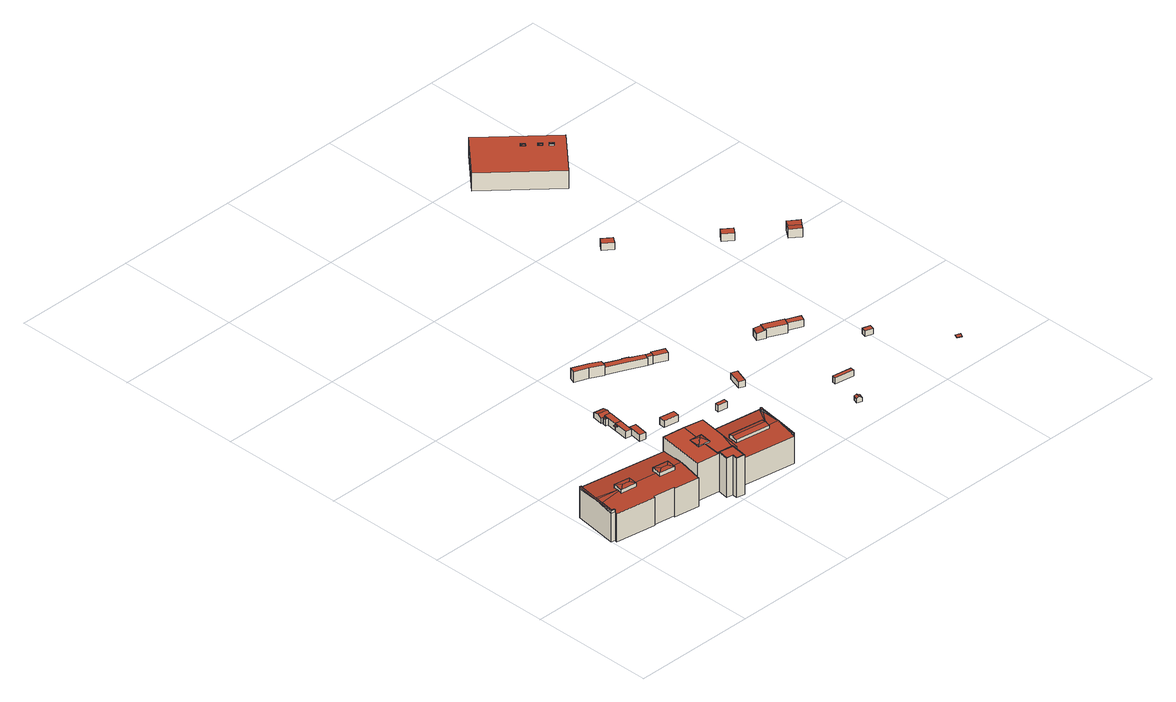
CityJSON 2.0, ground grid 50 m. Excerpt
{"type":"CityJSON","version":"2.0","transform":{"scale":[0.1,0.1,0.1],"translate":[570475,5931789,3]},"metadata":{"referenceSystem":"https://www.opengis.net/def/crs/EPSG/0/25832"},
"CityObjects":{
"building1":{"type":"Building","attributes":{"Grundfläche 2D":"723.058325","Grundhöhe NN":"3.325"},"children":["building1-1"],"geometry":[{"type":"Solid","lod":"3","boundaries":[[[[0,1,2]],[[3,2,1,4]],[[0,5,4,1]],[[3,4,5]],[[6,7,8,9,10]],[[11,10,9,12]],[[8,13,12,9]],[[11,12,13]],[[14,15,16,17,18,19,20,21,22,23,24,25,26,27,28,29,30,31]],[[15,14,31,32,33,34]],[[34,33,32,35,36,37]],[[38,39,40,41,35,42,43]],[[39,38,43,42,44,45]],[[46,47,37,36,35,41,40,39,48,49,50,51,52,53,25,24,54,55,21,20,56]],[[21,55,0,2,22]],[[55,54,5,0]],[[24,23,3,5,54]],[[2,3,23,22]],[[34,37,47,46,8,7,6,10,17,16,15]],[[8,46,56,13]],[[20,19,11,13,56]],[[18,17,10,11,19]],[[27,26,57,58]],[[28,27,58,59]],[[29,28,59,60]],[[61,45,44,42,35,32,31,30,29,60,62]],[[39,45,61,63]],[[48,39,63,64]],[[49,48,64,65]],[[50,49,65,66]],[[51,50,66,67]],[[52,51,67,68]],[[53,52,68,69]],[[26,25,53,69,57]],[[65,64,63,61,62,60,59,58,57,69,68,67,66]]]],"semantics":{"surfaces":[{"type":"RoofSurface"},{"type":"WallSurface"},{"type":"GroundSurface"}],"values":[[0,0,0,0,0,0,0,0,0,0,0,0,0,0,1,1,1,1,1,1,1,1,1,1,1,1,1,1,1,1,1,1,1,1,2]]}}]},
"building1-1":{"type":"BuildingInstallation","parents":["building1"],"geometry":[{"type":"MultiSurface","lod":"3","boundaries":[[[70,71,72,73,74,75,76,77,78,79,80,81,82,83]],[[39,84,73,72]],[[85,75,74,73,84,40,38]],[[33,78,77,76,75,85,43,41,86,36]],[[33,14,87,88,80,79,78]],[[81,80,88,89]],[[89,28,82,81]],[[28,29,83,82]],[[29,30,31,32,35,42,44,45,71,70,83]],[[39,72,71,45]]],"semantics":{"surfaces":[{"type":"RoofSurface"},{"type":"WallSurface"}],"values":[0,1,1,1,1,1,1,1,1,1]}}]},
"building2":{"type":"Building","attributes":{"Grundfläche 2D":"367.161884","Grundhöhe NN":"5.279"},"children":["building2-1","building2-2"],"geometry":[{"type":"MultiSurface","lod":"3","boundaries":[[[90,91,92]],[[92,91,93]],[[94,95,96,91,90]],[[93,91,96]],[[97,98,99,100,101,102]],[[103,104,105,106,107,108,109,110]],[[111,112,113,103,110]],[[107,106,114,115,116,113,112,117,118,119]],[[117,120,121,118]],[[90,92,105,104]],[[104,103,113,116,96,95,94,90]],[[93,96,116,114]],[[105,92,93,114,106]],[[122,98,97,112,111,123]],[[99,98,122,124]],[[100,99,124,125]],[[101,100,125,126]],[[117,102,101,126,127,120]],[[102,117,112,97]],[[111,110,109,128,123]],[[121,120,127,129]],[[119,118,121,129,130]],[[108,107,119,130,131]],[[109,108,131,128]],[[128,131,130,129,127,126,125,124,122,123]]],"semantics":{"surfaces":[{"type":"RoofSurface"},{"type":"WallSurface"},{"type":"GroundSurface"}],"values":[0,0,0,0,0,0,0,0,0,1,1,1,1,1,1,1,1,1,1,1,1,1,1,1,2]}}]},
"building2-1":{"type":"BuildingInstallation","parents":["building2"],"geometry":[{"type":"MultiSurface","lod":"3","boundaries":[[[132,133,134,135,136,137]],[[138,139,134,133]],[[135,134,139,140]],[[137,136,102,97]],[[97,98,132,137]]],"semantics":{"surfaces":[{"type":"RoofSurface"},{"type":"WallSurface"}],"values":[0,1,1,1,1]}}]},
"building2-2":{"type":"BuildingInstallation","parents":["building2"],"geometry":[{"type":"MultiSurface","lod":"3","boundaries":[[[141,142,133,132,143,144,145,136,135,146]],[[98,99,143,132]],[[99,100,144,143]],[[100,101,145,144]],[[101,102,136,145]],[[146,135,140,147]],[[141,146,147,148]],[[142,141,148,149]],[[133,142,149,138]]],"semantics":{"surfaces":[{"type":"RoofSurface"},{"type":"WallSurface"}],"values":[0,1,1,1,1,1,1,1,1]}}]},
"building3":{"type":"Building","attributes":{"Grundfläche 2D":"0.962386","Grundhöhe NN":"7.655"},"geometry":[{"type":"Solid","lod":"3","boundaries":[[[[150,151,152,153]],[[154,155,153,152]],[[155,156,150,153]],[[156,157,151,150]],[[157,154,152,151]],[[157,156,155,154]]]],"semantics":{"surfaces":[{"type":"RoofSurface"},{"type":"WallSurface"},{"type":"GroundSurface"}],"values":[[0,1,1,1,1,2]]}}]},
"building4":{"type":"Building","attributes":{"Grundfläche 2D":"14.740532","Grundhöhe NN":"5.377"},"geometry":[{"type":"Solid","lod":"3","boundaries":[[[[158,159,160,161,162]],[[163,160,159,158,164,165]],[[161,160,163,166]],[[162,161,166,167]],[[158,162,167,164]],[[163,165,164,167,166]]]],"semantics":{"surfaces":[{"type":"RoofSurface"},{"type":"WallSurface"},{"type":"GroundSurface"}],"values":[[0,1,1,1,1,2]]}}]},
"building5":{"type":"Building","attributes":{"Grundfläche 2D":"15.018568","Grundhöhe NN":"5.451"},"geometry":[{"type":"Solid","lod":"3","boundaries":[[[[168,169,170,171]],[[172,173,171,170]],[[173,174,168,171]],[[174,175,169,168]],[[175,172,170,169]],[[175,174,173,172]]]],"semantics":{"surfaces":[{"type":"RoofSurface"},{"type":"WallSurface"},{"type":"GroundSurface"}],"values":[[0,1,1,1,1,2]]}}]},
"building6":{"type":"Building","attributes":{"Grundfläche 2D":"1.412477","Grundhöhe NN":"5.337"},"geometry":[{"type":"Solid","lod":"3","boundaries":[[[[176,177,178,179]],[[180,176,179,181]],[[181,179,178,182,183]],[[180,181,183,184]],[[177,176,180,184,185]],[[178,177,185,182]],[[183,182,185,184]]]],"semantics":{"surfaces":[{"type":"RoofSurface"},{"type":"WallSurface"},{"type":"GroundSurface"}],"values":[[0,0,1,1,1,1,2]]}}]},
"building7":{"type":"Building","attributes":{"Grundfläche 2D":"14.843635","Grundhöhe NN":"5.332"},"geometry":[{"type":"Solid","lod":"3","boundaries":[[[[186,187,158,162]],[[187,186,188,189]],[[158,187,189,190]],[[162,158,190,191]],[[186,162,191,188]],[[189,188,191,190]]]],"semantics":{"surfaces":[{"type":"RoofSurface"},{"type":"WallSurface"},{"type":"GroundSurface"}],"values":[[0,1,1,1,1,2]]}}]},
"building8":{"type":"Building","attributes":{"Grundfläche 2D":"16.824832","Grundhöhe NN":"5.270"},"geometry":[{"type":"Solid","lod":"3","boundaries":[[[[192,193,194,195]],[[194,193,196,197,198]],[[196,193,192,199,200]],[[198,197,196,200,201]],[[195,194,198,201,202]],[[192,195,202,199]],[[200,199,202,201]]]],"semantics":{"surfaces":[{"type":"RoofSurface"},{"type":"WallSurface"},{"type":"GroundSurface"}],"values":[[0,0,1,1,1,1,2]]}}]},
"building9":{"type":"Building","attributes":{"Grundfläche 2D":"492.762777","Grundhöhe NN":"3.752"},"children":["building9-1"],"geometry":[{"type":"Solid","lod":"3","boundaries":[[[[203,204,205,206]],[[207,208,209,210,206,205]],[[211,212,213,214,215,216,217]],[[218,219,220,213,221,222,217,216,223,224,225]],[[226,227,213,220,228]],[[229,230,231,226]],[[232,226,231,214]],[[226,232,214,213,227]],[[233,214,231]],[[204,203,212,211]],[[207,205,204,211,217,222,208]],[[208,222,221,209]],[[221,213,212,203,206,210,209]],[[223,216,215,234,235]],[[224,223,235,236]],[[225,224,236,237]],[[218,225,237,238]],[[239,230,229,226,228,220,219,218,238,240,241,242]],[[231,230,239,243]],[[233,231,243,244]],[[215,214,233,244,234]],[[236,235,234,244,243,239,242,241,240,238,237]]]],"semantics":{"surfaces":[{"type":"RoofSurface"},{"type":"WallSurface"},{"type":"GroundSurface"}],"values":[[0,0,0,0,0,0,0,0,0,1,1,1,1,1,1,1,1,1,1,1,1,2]]}}]},
"building9-1":{"type":"BuildingInstallation","parents":["building9"],"geometry":[{"type":"MultiSurface","lod":"3","boundaries":[[[245,246,247,248,219,249]],[[250,251,252,253,254,228,255,256,257,258,259]],[[229,230,257,256,255,228,226]],[[230,231,232,260,250,259,258,257]],[[260,261,262,252,251,250]],[[262,263,253,252]],[[254,253,263,227]],[[264,245,249]],[[264,265,246,245]],[[265,225,247,246]],[[225,218,248,247]],[[219,248,218]]],"semantics":{"surfaces":[{"type":"RoofSurface"},{"type":"WallSurface"}],"values":[0,0,1,1,1,1,1,1,1,1,1,1]}}]},
"building10":{"type":"Building","attributes":{"Grundfläche 2D":"15.016827","Grundhöhe NN":"5.670"},"geometry":[{"type":"Solid","lod":"3","boundaries":[[[[266,267,268,269]],[[270,271,269,268]],[[271,272,266,269]],[[272,273,267,266]],[[273,270,268,267]],[[273,272,271,270]]]],"semantics":{"surfaces":[{"type":"RoofSurface"},{"type":"WallSurface"},{"type":"GroundSurface"}],"values":[[0,1,1,1,1,2]]}}]},
"building11":{"type":"Building","attributes":{"Grundfläche 2D":"29.036801","Grundhöhe NN":"4.785"},"geometry":[{"type":"Solid","lod":"3","boundaries":[[[[274,275,276,277,278,279]],[[280,281,279,278]],[[281,282,274,279]],[[282,283,275,274]],[[283,284,276,275]],[[285,280,278,277]],[[284,285,277,276]],[[285,284,283,282,281,280]]]],"semantics":{"surfaces":[{"type":"RoofSurface"},{"type":"WallSurface"},{"type":"GroundSurface"}],"values":[[0,1,1,1,1,1,1,2]]}}]},
"building12":{"type":"Building","attributes":{"Grundfläche 2D":"5.917592","Grundhöhe NN":"5.818"},"geometry":[{"type":"Solid","lod":"3","boundaries":[[[[286,287,288,289]],[[290,291,289,288]],[[291,292,286,289]],[[292,293,287,286]],[[293,290,288,287]],[[293,292,291,290]]]],"semantics":{"surfaces":[{"type":"RoofSurface"},{"type":"WallSurface"},{"type":"GroundSurface"}],"values":[[0,1,1,1,1,2]]}}]},
"building13":{"type":"Building","attributes":{"Grundfläche 2D":"40.915512","Grundhöhe NN":"4.982"},"geometry":[{"type":"Solid","lod":"3","boundaries":[[[[294,295,296,297,298,299,300,301,302]],[[298,297,303,304]],[[305,300,299,298,304,306]],[[301,300,305,307]],[[302,301,307,308]],[[294,302,308,309]],[[295,294,309,310]],[[296,295,310,311]],[[297,296,311,303]],[[311,310,309,308,307,305,306,304,303]]]],"semantics":{"surfaces":[{"type":"RoofSurface"},{"type":"WallSurface"},{"type":"GroundSurface"}],"values":[[0,1,1,1,1,1,1,1,1,2]]}}]},
"building14":{"type":"Building","attributes":{"Grundfläche 2D":"3.660270","Grundhöhe NN":"4.914"},"geometry":[{"type":"Solid","lod":"3","boundaries":[[[[312,313,314,315]],[[316,317,314,313]],[[317,318,315,314]],[[318,319,312,315]],[[319,316,313,312]],[[318,317,316,319]]]],"semantics":{"surfaces":[{"type":"RoofSurface"},{"type":"WallSurface"},{"type":"GroundSurface"}],"values":[[0,1,1,1,1,2]]}}]},
"building15":{"type":"Building","attributes":{"Grundfläche 2D":"15.251806","Grundhöhe NN":"6.375"},"geometry":[{"type":"Solid","lod":"3","boundaries":[[[[320,321,322,323]],[[324,325,323,322]],[[325,326,320,323]],[[326,327,321,320]],[[327,324,322,321]],[[327,326,325,324]]]],"semantics":{"surfaces":[{"type":"RoofSurface"},{"type":"WallSurface"},{"type":"GroundSurface"}],"values":[[0,1,1,1,1,2]]}}]},
"building16":{"type":"Building","attributes":{"Grundfläche 2D":"13.988550","Grundhöhe NN":"5.065"},"geometry":[{"type":"Solid","lod":"3","boundaries":[[[[328,329,330,331,332,333]],[[334,335,336,331,330,329]],[[336,337,332,331]],[[337,338,333,332]],[[338,339,328,333]],[[339,334,329,328]],[[337,336,335,334,339,338]]]],"semantics":{"surfaces":[{"type":"RoofSurface"},{"type":"WallSurface"},{"type":"GroundSurface"}],"values":[[0,1,1,1,1,1,2]]}}]},
"building17":{"type":"Building","attributes":{"Grundfläche 2D":"4.146164","Grundhöhe NN":"5.559"},"geometry":[{"type":"Solid","lod":"3","boundaries":[[[[340,341,342,343]],[[344,341,340,345]],[[343,342,346,347]],[[345,340,343,347,348]],[[344,345,348,349]],[[346,342,341,344,349]],[[348,347,346,349]]]],"semantics":{"surfaces":[{"type":"RoofSurface"},{"type":"WallSurface"},{"type":"GroundSurface"}],"values":[[0,0,1,1,1,1,2]]}}]},
"building18":{"type":"Building","attributes":{"Grundfläche 2D":"12.010321","Grundhöhe NN":"6.784"},"geometry":[{"type":"Solid","lod":"3","boundaries":[[[[350,351,352,353]],[[354,355,353,352]],[[355,356,350,353]],[[356,357,351,350]],[[357,354,352,351]],[[357,356,355,354]]]],"semantics":{"surfaces":[{"type":"RoofSurface"},{"type":"WallSurface"},{"type":"GroundSurface"}],"values":[[0,1,1,1,1,2]]}}]},
"building19":{"type":"Building","attributes":{"Grundfläche 2D":"9.983528","Grundhöhe NN":"5.950"},"geometry":[{"type":"Solid","lod":"3","boundaries":[[[[358,359,360,361,362,363]],[[359,358,364,365]],[[360,359,365,366]],[[361,360,366,367]],[[362,361,367,368]],[[363,362,368,369]],[[358,363,369,364]],[[369,368,367,366,365,364]]]],"semantics":{"surfaces":[{"type":"RoofSurface"},{"type":"WallSurface"},{"type":"GroundSurface"}],"values":[[0,1,1,1,1,1,1,2]]}}]},
"building20":{"type":"Building","attributes":{"Grundfläche 2D":"26.645959","Grundhöhe NN":"6.076"},"geometry":[{"type":"Solid","lod":"3","boundaries":[[[[370,371,372,373]],[[371,370,374,375]],[[372,371,375,376]],[[373,372,376,377]],[[370,373,377,374]],[[375,374,377,376]]]],"semantics":{"surfaces":[{"type":"RoofSurface"},{"type":"WallSurface"},{"type":"GroundSurface"}],"values":[[0,1,1,1,1,2]]}}]},
"building21":{"type":"Building","attributes":{"Grundfläche 2D":"13.921885","Grundhöhe NN":"6.488"},"geometry":[{"type":"Solid","lod":"3","boundaries":[[[[378,379,380,381]],[[382,383,381,380]],[[383,384,378,381]],[[384,385,379,378]],[[385,382,380,379]],[[385,384,383,382]]]],"semantics":{"surfaces":[{"type":"RoofSurface"},{"type":"WallSurface"},{"type":"GroundSurface"}],"values":[[0,1,1,1,1,2]]}}]},
"building22":{"type":"Building","attributes":{"Grundfläche 2D":"6.180979","Grundhöhe NN":"6.787"},"geometry":[{"type":"Solid","lod":"3","boundaries":[[[[386,387,388,389]],[[390,391,389,388]],[[391,392,386,389]],[[392,393,387,386]],[[393,390,388,387]],[[393,392,391,390]]]],"semantics":{"surfaces":[{"type":"RoofSurface"},{"type":"WallSurface"},{"type":"GroundSurface"}],"values":[[0,1,1,1,1,2]]}}]},
"building23":{"type":"Building","attributes":{"Grundfläche 2D":"13.726218","Grundhöhe NN":"6.304"},"geometry":[{"type":"Solid","lod":"3","boundaries":[[[[394,395,396,397]],[[398,399,397,396]],[[399,400,394,397]],[[400,401,395,394]],[[401,398,396,395]],[[401,400,399,398]]]],"semantics":{"surfaces":[{"type":"RoofSurface"},{"type":"WallSurface"},{"type":"GroundSurface"}],"values":[[0,1,1,1,1,2]]}}]},
"building24":{"type":"Building","attributes":{"Grundfläche 2D":"3.613844","Grundhöhe NN":"9.413"},"geometry":[{"type":"Solid","lod":"3","boundaries":[[[[402,403,404,405]],[[406,407,405,404]],[[407,408,402,405]],[[408,409,403,402]],[[409,406,404,403]],[[409,408,407,406]]]],"semantics":{"surfaces":[{"type":"RoofSurface"},{"type":"WallSurface"},{"type":"GroundSurface"}],"values":[[0,1,1,1,1,2]]}}]},
"building25":{"type":"Building","attributes":{"Grundfläche 2D":"14.209078","Grundhöhe NN":"6.165"},"geometry":[{"type":"Solid","lod":"3","boundaries":[[[[410,411,412,413]],[[414,415,413,412]],[[415,416,410,413]],[[416,417,411,410]],[[417,414,412,411]],[[417,416,415,414]]]],"semantics":{"surfaces":[{"type":"RoofSurface"},{"type":"WallSurface"},{"type":"GroundSurface"}],"values":[[0,1,1,1,1,2]]}}]},
"building26":{"type":"Building","attributes":{"Grundfläche 2D":"706.119563","Grundhöhe NN":"4.919"},"children":["building26-1","building26-2","building26-3","building26-4"],"geometry":[{"type":"Solid","lod":"3","boundaries":[[[[418,419,420,421,422]],[[419,418,423,424]],[[420,419,424,425]],[[421,420,425,426]],[[427,423,418,422,428,429]],[[422,421,426,427,429,428]],[[428,422,428,429,427,429]],[[426,425,424,423,427]]]],"semantics":{"surfaces":[{"type":"RoofSurface"},{"type":"WallSurface"},{"type":"GroundSurface"}],"values":[[0,1,1,1,1,1,1,2]]}}]},
"building26-1":{"type":"BuildingInstallation","parents":["building26"],"geometry":[{"type":"MultiSurface","lod":"3","boundaries":[[[430,431,432,433]],[[434,433,432,435]],[[436,432,431]],[[437,438,439,436]],[[436,439,432]],[[440,441,439,438]],[[435,439,441]],[[432,439,435]],[[442,443,444,431,430,433]],[[431,444,445,446,438,437,436]],[[446,447,448,441,440,438]],[[441,448,449,442,433,434,435]]],"semantics":{"surfaces":[{"type":"RoofSurface"},{"type":"WallSurface"}],"values":[0,0,0,0,0,0,0,0,1,1,1,1]}}]},
"building26-2":{"type":"BuildingInstallation","parents":["building26"],"geometry":[{"type":"MultiSurface","lod":"3","boundaries":[[[450,451,452,453]],[[454,453,452,455]],[[456,452,451]],[[457,458,459,456]],[[456,459,452]],[[460,461,459,458]],[[455,459,461]],[[452,459,455]],[[451,462,463,464,458,457,456]],[[465,466,462,451,450,453]],[[464,467,468,461,460,458]],[[461,468,469,465,453,454,455]]],"semantics":{"surfaces":[{"type":"RoofSurface"},{"type":"WallSurface"}],"values":[0,0,0,0,0,0,0,0,1,1,1,1]}}]},
"building26-3":{"type":"BuildingInstallation","parents":["building26"],"geometry":[{"type":"MultiSurface","lod":"3","boundaries":[[[470,471,472,473]],[[474,473,472,475]],[[476,472,471]],[[477,478,479,476]],[[476,479,472]],[[480,481,479,478]],[[475,479,481]],[[472,479,475]],[[482,483,484,471,470,473]],[[471,484,485,486,478,477,476]],[[487,481,480,478,486,488]],[[481,487,489,482,473,474,475]]],"semantics":{"surfaces":[{"type":"RoofSurface"},{"type":"WallSurface"}],"values":[0,0,0,0,0,0,0,0,1,1,1,1]}}]},
"building26-4":{"type":"BuildingInstallation","parents":["building26"],"geometry":[{"type":"MultiSurface","lod":"3","boundaries":[[[490,491,492,428]],[[493,429,428,492]],[[429,494,490,428]],[[494,495,491,490]],[[495,493,492,491]],[[493,495,494,429]]],"semantics":{"surfaces":[{"type":"RoofSurface"},{"type":"WallSurface"},{"type":"OuterCeilingSurface"}],"values":[0,1,1,1,1,2]}}]},
"building27":{"type":"Building","attributes":{"Grundfläche 2D":"25.658187","Grundhöhe NN":"6.027"},"geometry":[{"type":"Solid","lod":"3","boundaries":[[[[496,497,498,499]],[[500,496,499,501]],[[501,499,498,502,503]],[[500,501,503,504]],[[497,496,500,504,505]],[[498,497,505,502]],[[503,502,505,504]]]],"semantics":{"surfaces":[{"type":"RoofSurface"},{"type":"WallSurface"},{"type":"GroundSurface"}],"values":[[0,0,1,1,1,1,2]]}}]}
},
"vertices":[
[268,177,146],[289,194,148],[273,216,146],[338,207,146],[319,190,148],[332,167,146],[108,223,146],[107,222,146],[104,201,146],[126,218,148],[110,241,146],[174,231,146],[156,214,148],[169,192,146],[20,242,133],[108,223,133],[110,240,131],[110,241,131],[134,237,131],[174,231,131],[172,212,133],[271,198,133],[273,216,131],[338,207,131],[335,188,133],[378,182,133],[392,278,123],[36,334,123],[35,327,124],[28,328,124],[27,324,124],[15,243,132],[14,236,133],[19,235,133],[107,222,133],[10,207,130],[15,208,131],[107,217,132],[14,152,125],[17,146,124],[16,152,125],[12,189,129],[5,171,126],[9,163,126],[2,154,125],[2,149,124],[104,201,131],[105,205,131],[15,135,123],[176,111,123],[177,116,124],[263,102,124],[262,98,123],[363,83,123],[332,167,131],[268,177,131],[169,192,131],[392,278,3],[36,334,3],[35,327,3],[28,328,3],[2,149,3],[27,324,3],[17,146,3],[15,135,3],[176,111,3],[177,116,3],[263,102,3],[262,98,3],[363,83,3],
[27,324,134],[2,149,134],[17,146,134],[18,151,134],[16,152,134],[7,153,134],[15,207,134],[15,208,134],[19,235,134],[20,242,134],[32,324,134],[34,323,134],[35,327,134],[28,328,134],[18,151,125],[7,153,125],[15,207,130],[20,242,132],[32,324,124],[34,323,124],
[434,153,187],[461,174,200],[441,200,187],[488,193,188],[461,149,187],[463,149,187],[481,146,188],[456,77,189],[449,31,189],[475,27,189],[472,6,189],[506,0,189],[517,68,189],[461,149,184],[434,153,183],[441,200,183],[468,196,184],[479,269,184],[392,282,182],[364,87,182],[451,74,184],[455,74,184],[456,77,184],[463,149,184],[488,193,183],[485,167,183],[481,146,183],[517,68,182],[544,150,182],[560,257,182],[516,65,182],[531,63,182],[449,31,23],[455,74,23],[475,27,23],[472,6,23],[506,0,23],[516,65,23],[364,87,23],[531,63,23],[560,257,23],[392,282,23],
[449,31,190],[451,32,190],[458,75,190],[514,66,190],[517,68,190],[456,77,190],[451,32,189],[458,75,189],[514,66,189],
[474,7,190],[477,28,190],[475,27,190],[472,6,190],[506,0,190],[505,3,190],[505,3,189],[474,7,189],[477,28,189],
[451,571,49],[459,570,49],[461,582,49],[453,583,49],[461,582,47],[453,583,47],[451,571,47],[459,570,47],
[461,583,53],[461,582,53],[452,524,53],[476,520,53],[486,580,53],[452,524,24],[461,583,24],[461,582,24],[476,520,24],[486,580,24],
[498,471,52],[508,530,52],[483,534,52],[473,475,52],[483,534,25],[473,475,25],[498,471,25],[508,530,25],
[463,625,50],[468,624,49],[470,640,49],[465,640,50],[459,626,47],[461,641,47],[470,640,23],[461,641,23],[459,626,23],[468,624,23],
[495,640,53],[471,643,53],[495,640,23],[471,643,23],[461,583,23],[486,580,23],
[464,689,45],[461,666,53],[500,660,53],[504,683,45],[458,647,45],[471,645,45],[497,641,45],[464,689,23],[458,647,23],[497,641,23],[504,683,23],
[741,148,144],[600,168,144],[597,148,149],[738,128,149],[596,143,147],[594,129,144],[735,108,144],[737,122,147],[600,168,130],[741,148,130],[737,122,133],[800,219,122],[559,254,122],[544,150,133],[596,143,133],[777,27,122],[789,109,132],[790,115,133],[735,108,131],[594,129,131],[530,58,122],[772,22,122],[773,27,122],[803,203,123],[799,199,123],[791,121,132],[803,204,123],[804,213,122],[802,214,122],[801,214,122],[802,219,122],[559,254,8],[530,58,8],[772,22,8],[773,27,8],[777,27,8],[804,213,8],[790,115,8],[803,203,8],[803,204,8],[802,214,8],[802,219,8],
[776,37,132],[774,38,132],[773,27,132],[777,27,132],[786,109,132],[799,214,132],[798,205,132],[797,204,132],[800,203,132],[788,122,132],[803,203,132],[803,204,132],[804,213,132],[802,214,132],[801,214,132],[799,214,122],[798,205,123],[797,204,123],[800,203,123],[776,37,123],[774,38,123],
[648,462,56],[652,487,56],[592,496,56],[588,472,56],[592,496,27],[588,472,27],[648,462,27],[652,487,27],
[623,870,61],[674,844,61],[682,868,61],[644,889,61],[579,915,61],[570,891,61],[579,915,18],[570,891,18],[623,870,18],[674,844,18],[682,868,18],[644,889,18],
[822,397,56],[824,413,56],[786,418,56],[784,402,56],[786,418,28],[784,402,28],[822,397,28],[824,413,28],
[776,828,51],[753,839,51],[752,836,51],[682,868,51],[674,844,51],[740,814,51],[818,778,51],[828,800,51],[775,825,51],[682,868,20],[674,844,20],[818,778,20],[740,814,20],[828,800,20],[775,825,20],[776,828,20],[753,839,20],[752,836,20],
[845,787,55],[826,795,54],[819,780,54],[838,771,55],[826,795,19],[819,780,19],[838,771,19],[845,787,19],
[952,438,60],[972,495,60],[948,503,60],[928,446,60],[948,503,34],[928,446,34],[952,438,34],[972,495,34],
[898,771,54],[848,793,54],[845,787,54],[838,771,54],[838,770,54],[888,748,54],[848,793,21],[845,787,21],[838,771,21],[838,770,21],[888,748,21],[898,771,21],
[1170,100,49],[1175,118,49],[1166,121,43],[1160,103,43],[1186,115,43],[1180,96,43],[1166,121,26],[1160,103,26],[1180,96,26],[1186,115,26],
[1253,210,64],[1255,225,64],[1178,237,64],[1176,222,64],[1178,237,38],[1176,222,38],[1253,210,38],[1255,225,38],
[1216,623,65],[1190,635,59],[1176,604,59],[1208,589,66],[1209,592,66],[1204,595,65],[1216,623,30],[1190,635,30],[1176,604,30],[1208,589,30],[1209,592,30],[1204,595,30],
[1216,623,69],[1204,595,69],[1283,559,69],[1296,587,69],[1216,623,31],[1204,595,31],[1283,559,31],[1296,587,31],
[1344,542,66],[1354,563,66],[1299,587,66],[1289,566,66],[1299,587,35],[1289,566,35],[1344,542,35],[1354,563,35],
[1479,339,61],[1484,358,61],[1454,366,61],[1449,347,61],[1454,366,38],[1449,347,38],[1479,339,38],[1484,358,38],
[1213,1328,63],[1231,1352,63],[1195,1380,63],[1177,1356,63],[1195,1380,33],[1177,1356,33],[1213,1328,33],[1231,1352,33],
[1656,81,66],[1664,97,66],[1646,105,66],[1638,89,66],[1646,105,64],[1638,89,64],[1656,81,64],[1664,97,64],
[1545,1073,62],[1564,1097,62],[1527,1126,62],[1508,1102,62],[1527,1126,32],[1508,1102,32],[1545,1073,32],[1564,1097,32],
[1271,2091,96],[1128,1936,96],[1374,1709,96],[1517,1864,96],[1375,1995,96],[1271,2091,19],[1128,1936,19],[1374,1709,19],[1517,1864,19],[1375,1995,19],[1375,1995,58],[1375,1995,56],
[1435,1864,100],[1431,1860,100],[1438,1862,101],[1439,1868,100],[1442,1866,100],[1449,1859,100],[1434,1858,100],[1441,1851,100],[1444,1848,100],[1445,1855,101],[1448,1852,100],[1452,1856,100],[1439,1868,96],[1435,1864,96],[1431,1860,96],[1441,1851,96],[1444,1848,96],[1448,1852,96],[1452,1856,96],[1442,1866,96],
[1406,1891,100],[1402,1887,100],[1409,1889,101],[1410,1895,100],[1412,1893,100],[1420,1886,100],[1405,1884,100],[1412,1878,100],[1415,1875,100],[1416,1882,101],[1419,1879,100],[1423,1883,100],[1402,1887,96],[1412,1878,96],[1415,1875,96],[1410,1895,96],[1406,1891,96],[1419,1879,96],[1423,1883,96],[1412,1893,96],
[1362,1932,100],[1358,1928,100],[1364,1929,101],[1366,1936,100],[1368,1933,100],[1375,1927,100],[1360,1925,100],[1368,1918,100],[1371,1915,100],[1372,1923,101],[1375,1920,100],[1379,1924,100],[1366,1936,96],[1362,1932,96],[1358,1928,96],[1368,1918,96],[1371,1915,96],[1379,1924,96],[1375,1920,96],[1368,1933,96],
[1380,2000,58],[1352,2039,58],[1339,2029,58],[1339,2029,56],[1380,2000,56],[1352,2039,56],
[1741,942,65],[1757,962,67],[1717,993,67],[1702,973,65],[1726,922,67],[1686,953,67],[1717,993,30],[1686,953,30],[1726,922,30],[1757,962,30]
]}
